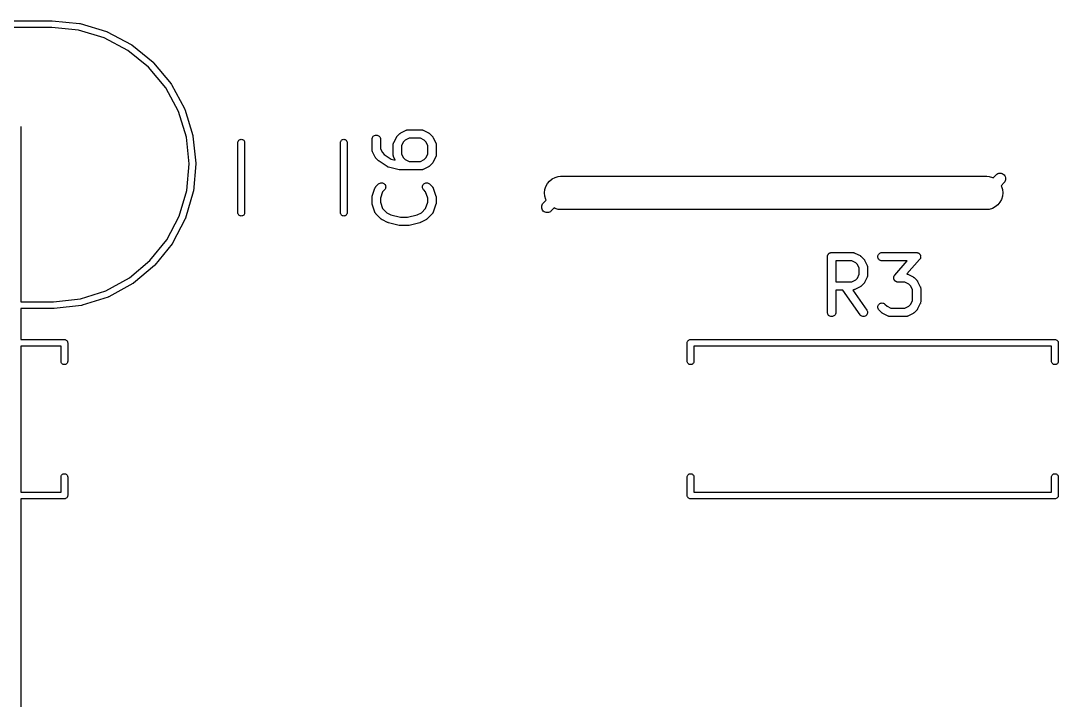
# Model space of a CAD drawing. Extents: x 104.3 to 159.2, y -93 to -16.3.
# Drawn here: x 124.66 to 143.28, y -36.04 to -23.83 of the extents above; entities that cross this region are included whole.
import ezdxf

# ---------------------------------------------------------------- set-up
doc = ezdxf.new("R2010")
doc.units = 0
doc.layers.add('BLACK', color=7, linetype='CONTINUOUS')

msp = doc.modelspace()

# ---------------------------------------------------------------- linework, layer by layer
at = {"layer": 'BLACK', "linetype": 'CONTINUOUS'}
for p, q in [((118.817, -23.831), (125.223, -23.831)), ((125.223, -23.831), (125.226, -23.8313)), ((125.226, -23.8313), (125.226, -23.8313)), ((125.226, -23.8313), (125.716, -23.8794)), ((125.217, -23.951), (118.82, -23.951)), ((125.699, -23.9982), (125.217, -23.951)), ((126.159, -24.1373), (125.699, -23.9982)), ((125.716, -23.8794), (125.717, -23.8795)), ((125.717, -23.8795), (125.722, -23.8806)), ((125.722, -23.8806), (125.728, -23.8816)), ((125.728, -23.8816), (126.2, -24.0241)), ((126.584, -24.3631), (126.159, -24.1373)), ((126.2, -24.0241), (126.2, -24.0243)), ((126.2, -24.0243), (126.205, -24.0265)), ((126.205, -24.0265), (126.21, -24.0285)), ((126.21, -24.0285), (126.645, -24.2599)), ((126.957, -24.6671), (126.584, -24.3631)), ((126.645, -24.2599), (126.646, -24.2603)), ((126.646, -24.2603), (126.651, -24.2634)), ((126.651, -24.2634), (126.655, -24.2664)), ((126.655, -24.2664), (127.037, -24.5778)), ((127.037, -24.5778), (127.038, -24.5784)), ((127.038, -24.5784), (127.042, -24.5823)), ((127.263, -25.0378), (126.957, -24.6671)), ((127.042, -24.5823), (127.045, -24.5861)), ((127.045, -24.5861), (127.36, -24.9658)), ((127.492, -25.4609), (127.263, -25.0378)), ((127.36, -24.9658), (127.36, -24.9664)), ((127.36, -24.9664), (127.363, -24.971)), ((127.363, -24.971), (127.366, -24.9755)), ((127.366, -24.9755), (127.6, -25.409)), ((127.634, -25.9204), (127.492, -25.4609)), ((127.6, -25.409), (127.601, -25.4097)), ((127.601, -25.4097), (127.603, -25.4147)), ((127.603, -25.4147), (127.605, -25.4198)), ((127.605, -25.4198), (127.751, -25.8905)), ((124.661, -25.7282), (124.662, -25.74)), ((124.662, -25.74), (124.662, -25.7429)), ((124.662, -25.7429), (124.662, -28.881)), ((131.028, -25.8859), (131.043, -25.8845)), ((131.043, -25.8845), (131.057, -25.8861)), ((131.418, -25.9065), (131.466, -25.8589)), ((131.466, -25.8581), (131.47, -25.8555)), ((131.466, -25.8589), (131.466, -25.8581)), ((131.47, -25.8555), (131.473, -25.8526)), ((131.473, -25.8526), (131.475, -25.8509)), ((131.475, -25.8509), (131.478, -25.849)), ((131.478, -25.849), (131.481, -25.8471)), ((131.481, -25.8471), (131.485, -25.8448)), ((131.485, -25.8448), (131.58, -25.7972)), ((131.58, -25.7972), (131.581, -25.7967)), ((131.581, -25.7967), (131.583, -25.796)), ((131.583, -25.796), (131.585, -25.7949)), ((131.585, -25.7949), (131.59, -25.7935)), ((131.59, -25.7935), (131.595, -25.7917)), ((131.595, -25.7917), (131.597, -25.7914)), ((131.597, -25.7914), (131.599, -25.7907)), ((131.599, -25.7907), (131.604, -25.7902)), ((131.604, -25.7902), (131.609, -25.7894)), ((131.609, -25.7894), (131.612, -25.7895)), ((131.612, -25.7895), (131.614, -25.7893)), ((131.614, -25.7893), (131.852, -25.7893)), ((131.852, -25.7893), (131.853, -25.7893)), ((131.853, -25.7893), (131.855, -25.7895)), ((131.855, -25.7895), (131.857, -25.7895)), ((131.857, -25.7895), (131.862, -25.7904)), ((131.862, -25.7904), (131.867, -25.7909)), ((131.867, -25.7909), (131.87, -25.7916)), ((131.87, -25.7916), (131.872, -25.792)), ((131.872, -25.792), (131.877, -25.7938)), ((131.877, -25.7938), (131.881, -25.7953)), ((131.881, -25.7953), (131.883, -25.7964)), ((131.883, -25.7964), (131.885, -25.7972)), ((131.885, -25.7972), (131.981, -25.8448)), ((131.981, -25.8448), (131.982, -25.8453)), ((131.982, -25.8453), (131.985, -25.8476)), ((131.985, -25.8476), (131.989, -25.8496)), ((131.989, -25.8496), (131.991, -25.8516)), ((131.991, -25.8516), (131.994, -25.8533)), ((131.994, -25.8533), (131.997, -25.8562)), ((131.997, -25.8562), (132, -25.8589)), ((132, -25.8589), (132.048, -25.9065)), ((127.685, -26.3988), (127.634, -25.9204)), ((127.751, -25.8905), (127.751, -25.8913)), ((127.751, -25.8913), (127.752, -25.8967)), ((127.752, -25.8967), (127.753, -25.902)), ((127.753, -25.902), (127.805, -26.3921)), ((128.56, -26.0181), (128.561, -26.0092)), ((128.56, -27.2819), (128.56, -26.0181)), ((128.561, -26.0092), (128.564, -25.9979)), ((128.564, -25.9979), (128.57, -25.9875)), ((128.57, -25.9875), (128.577, -25.9784)), ((128.577, -25.9784), (128.587, -25.9709)), ((128.587, -25.9709), (128.597, -25.9653)), ((128.597, -25.9653), (128.608, -25.9619)), ((128.608, -25.9619), (128.62, -25.9607)), ((128.62, -25.9607), (128.632, -25.9619)), ((128.632, -25.9619), (128.643, -25.9653)), ((128.643, -25.9653), (128.653, -25.9709)), ((128.653, -25.9709), (128.663, -25.9784)), ((128.663, -25.9784), (128.67, -25.9875)), ((128.67, -25.9875), (128.676, -25.9979)), ((128.676, -25.9979), (128.679, -26.0092)), ((128.679, -26.0092), (128.68, -26.0181)), ((128.68, -26.0181), (128.68, -27.2819)), ((130.4, -26.0181), (130.401, -26.0092)), ((130.4, -27.2819), (130.4, -26.0181)), ((130.401, -26.0092), (130.404, -25.9979)), ((130.404, -25.9979), (130.41, -25.9875)), ((130.41, -25.9875), (130.417, -25.9784)), ((130.417, -25.9784), (130.427, -25.9709)), ((130.427, -25.9709), (130.437, -25.9653)), ((130.437, -25.9653), (130.448, -25.9619)), ((130.448, -25.9619), (130.46, -25.9607)), ((130.46, -25.9607), (130.472, -25.9619)), ((130.472, -25.9619), (130.483, -25.9653)), ((130.483, -25.9653), (130.493, -25.9709)), ((130.493, -25.9709), (130.503, -25.9784)), ((130.503, -25.9784), (130.51, -25.9875)), ((130.51, -25.9875), (130.516, -25.9979)), ((130.516, -25.9979), (130.519, -26.0092)), ((130.519, -26.0092), (130.52, -26.0181)), ((130.52, -26.0181), (130.52, -27.2819)), ((130.967, -25.9585), (130.969, -25.9439)), ((130.967, -25.9595), (130.967, -25.9585)), ((130.967, -26.15), (130.967, -25.9595)), ((130.969, -25.9439), (130.973, -25.93)), ((130.973, -25.93), (130.98, -25.9171)), ((130.98, -25.9171), (130.99, -25.9059)), ((130.99, -25.9059), (131.001, -25.8968)), ((131.001, -25.8968), (131.014, -25.89)), ((131.014, -25.89), (131.028, -25.8859)), ((131.057, -25.8861), (131.071, -25.8904)), ((131.071, -25.8904), (131.084, -25.8973)), ((131.084, -25.8973), (131.096, -25.9067)), ((131.096, -25.9067), (131.105, -25.918)), ((131.105, -25.918), (131.112, -25.9309)), ((131.112, -25.9309), (131.116, -25.945)), ((131.116, -25.945), (131.117, -25.9595)), ((131.117, -25.9595), (131.117, -26.1323)), ((131.348, -26.0537), (131.349, -26.0515)), ((131.348, -26.0548), (131.348, -26.0537)), ((131.348, -26.2452), (131.348, -26.0548)), ((131.349, -26.0443), (131.35, -26.0392)), ((131.349, -26.0493), (131.349, -26.0443)), ((131.349, -26.0515), (131.349, -26.0493)), ((131.35, -26.0392), (131.351, -26.0371)), ((131.351, -26.0349), (131.353, -26.0301)), ((131.351, -26.0371), (131.351, -26.0349)), ((131.353, -26.0301), (131.354, -26.0252)), ((131.354, -26.0252), (131.355, -26.0233)), ((131.355, -26.0233), (131.356, -26.0212)), ((131.356, -26.0212), (131.404, -25.926)), ((131.404, -25.925), (131.407, -25.9215)), ((131.404, -25.926), (131.404, -25.925)), ((131.407, -25.9215), (131.409, -25.9178)), ((131.409, -25.9178), (131.411, -25.9154)), ((131.411, -25.9154), (131.412, -25.9128)), ((131.412, -25.9128), (131.415, -25.9097)), ((131.415, -25.9097), (131.418, -25.9065)), ((131.533, -26.0039), (131.498, -26.0725)), ((131.563, -25.9735), (131.533, -26.0039)), ((131.632, -25.9393), (131.563, -25.9735)), ((131.834, -25.9393), (131.632, -25.9393)), ((131.903, -25.9735), (131.834, -25.9393)), ((131.933, -26.0039), (131.903, -25.9735)), ((131.967, -26.0725), (131.933, -26.0039)), ((132.048, -25.9065), (132.049, -25.9072)), ((132.049, -25.9072), (132.051, -25.9105)), ((132.051, -25.9105), (132.054, -25.9136)), ((132.054, -25.9136), (132.056, -25.9162)), ((132.056, -25.9162), (132.058, -25.9187)), ((132.058, -25.9187), (132.06, -25.9224)), ((132.06, -25.9224), (132.062, -25.926)), ((132.062, -25.926), (132.109, -26.0212)), ((132.109, -26.0212), (132.11, -26.0222)), ((132.11, -26.0222), (132.111, -26.0242)), ((132.111, -26.0242), (132.112, -26.0262)), ((132.112, -26.0262), (132.113, -26.0311)), ((132.113, -26.0311), (132.115, -26.0359)), ((132.115, -26.0359), (132.115, -26.0381)), ((132.115, -26.0381), (132.116, -26.0402)), ((132.116, -26.0402), (132.116, -26.0453)), ((132.116, -26.0453), (132.117, -26.0504)), ((132.117, -26.0504), (132.117, -26.0526)), ((132.117, -26.0526), (132.117, -26.0548)), ((132.117, -26.0548), (132.117, -26.2452)), ((130.968, -26.1522), (130.967, -26.15)), ((130.968, -26.1544), (130.968, -26.1522)), ((130.968, -26.1595), (130.968, -26.1544)), ((130.969, -26.1646), (130.968, -26.1595)), ((130.969, -26.1667), (130.969, -26.1646)), ((130.97, -26.1689), (130.969, -26.1667)), ((130.972, -26.1737), (130.97, -26.1689)), ((130.973, -26.1786), (130.972, -26.1737)), ((130.974, -26.1805), (130.973, -26.1786)), ((130.975, -26.1826), (130.974, -26.1805)), ((130.975, -26.1835), (130.975, -26.1826)), ((131.023, -26.2788), (130.975, -26.1835)), ((131.117, -26.1323), (131.152, -26.2008)), ((131.152, -26.2008), (131.185, -26.2346)), ((131.185, -26.2346), (131.311, -26.3185)), ((131.349, -26.2474), (131.348, -26.2452)), ((131.348, -26.2496), (131.349, -26.2474)), ((131.349, -26.2547), (131.348, -26.2496)), ((131.35, -26.2598), (131.349, -26.2547)), ((131.498, -26.0725), (131.498, -26.2275)), ((131.498, -26.2275), (131.533, -26.296)), ((131.933, -26.296), (131.967, -26.2275)), ((131.967, -26.2275), (131.967, -26.0725)), ((132.117, -26.2507), (132.116, -26.2557)), ((132.116, -26.2557), (132.116, -26.2608)), ((132.117, -26.2452), (132.117, -26.2463)), ((132.117, -26.2463), (132.117, -26.2485)), ((132.117, -26.2485), (132.117, -26.2507)), ((127.641, -26.8778), (127.685, -26.3988)), ((127.805, -26.4038), (127.76, -26.8946)), ((127.805, -26.3921), (127.805, -26.3929)), ((127.805, -26.3929), (127.805, -26.3984)), ((127.805, -26.3984), (127.805, -26.4038)), ((131.025, -26.2823), (131.023, -26.2788)), ((131.027, -26.2861), (131.025, -26.2823)), ((131.029, -26.2885), (131.027, -26.2861)), ((131.031, -26.2912), (131.029, -26.2885)), ((131.034, -26.2942), (131.031, -26.2912)), ((131.036, -26.2975), (131.034, -26.2942)), ((131.037, -26.2983), (131.036, -26.2975)), ((131.085, -26.3459), (131.037, -26.2983)), ((131.09, -26.3502), (131.085, -26.3459)), ((131.095, -26.3547), (131.09, -26.3502)), ((131.096, -26.3552), (131.095, -26.3547)), ((131.096, -26.3553), (131.096, -26.3552)), ((131.096, -26.3552), (131.096, -26.3552)), ((131.096, -26.3552), (131.096, -26.3552)), ((131.239, -26.4505), (131.096, -26.3553)), ((131.311, -26.3185), (131.385, -26.337)), ((131.35, -26.2619), (131.35, -26.2598)), ((131.351, -26.2641), (131.35, -26.2619)), ((131.353, -26.2689), (131.351, -26.2641)), ((131.354, -26.2738), (131.353, -26.2689)), ((131.355, -26.2758), (131.354, -26.2738)), ((131.356, -26.2778), (131.355, -26.2758)), ((131.356, -26.2788), (131.356, -26.2778)), ((131.385, -26.337), (131.356, -26.2788)), ((131.533, -26.296), (131.563, -26.3265)), ((131.563, -26.3265), (131.632, -26.3607)), ((131.632, -26.3607), (131.834, -26.3607)), ((131.834, -26.3607), (131.903, -26.3265)), ((131.903, -26.3265), (131.933, -26.296)), ((131.999, -26.4419), (131.996, -26.4445)), ((132, -26.4411), (131.999, -26.4419)), ((132.048, -26.3935), (132, -26.4411)), ((132.05, -26.3903), (132.048, -26.3935)), ((132.053, -26.3872), (132.05, -26.3903)), ((132.055, -26.3846), (132.053, -26.3872)), ((132.057, -26.3822), (132.055, -26.3846)), ((132.059, -26.3785), (132.057, -26.3822)), ((132.061, -26.3749), (132.059, -26.3785)), ((132.062, -26.374), (132.061, -26.3749)), ((132.109, -26.2788), (132.062, -26.374)), ((132.11, -26.2767), (132.109, -26.2788)), ((132.111, -26.2748), (132.11, -26.2767)), ((132.113, -26.2699), (132.111, -26.2748)), ((132.115, -26.2651), (132.113, -26.2699)), ((132.116, -26.2608), (132.115, -26.2629)), ((132.115, -26.2629), (132.115, -26.2651)), ((131.243, -26.4529), (131.239, -26.4505)), ((131.248, -26.4555), (131.243, -26.4529)), ((131.25, -26.4563), (131.248, -26.4555)), ((131.252, -26.4574), (131.25, -26.4563)), ((131.257, -26.4588), (131.252, -26.4574)), ((131.261, -26.4606), (131.257, -26.4588)), ((131.262, -26.4609), (131.261, -26.4606)), ((131.453, -26.5085), (131.262, -26.4609)), ((131.454, -26.5087), (131.453, -26.5085)), ((131.455, -26.5091), (131.454, -26.5087)), ((131.461, -26.5097), (131.455, -26.5091)), ((131.467, -26.5106), (131.461, -26.5097)), ((131.469, -26.5106), (131.467, -26.5106)), ((131.47, -26.5107), (131.469, -26.5106)), ((131.471, -26.5107), (131.47, -26.5107)), ((131.852, -26.5107), (131.471, -26.5107)), ((131.854, -26.5105), (131.852, -26.5107)), ((131.856, -26.5106), (131.854, -26.5105)), ((131.861, -26.5098), (131.856, -26.5106)), ((131.866, -26.5093), (131.861, -26.5098)), ((131.869, -26.5086), (131.866, -26.5093)), ((131.871, -26.5083), (131.869, -26.5086)), ((131.876, -26.5065), (131.871, -26.5083)), ((131.88, -26.5051), (131.876, -26.5065)), ((131.882, -26.504), (131.88, -26.5051)), ((131.885, -26.5033), (131.882, -26.504)), ((131.981, -26.4552), (131.885, -26.5028)), ((131.885, -26.5028), (131.885, -26.5033)), ((131.984, -26.4529), (131.981, -26.4552)), ((131.988, -26.451), (131.984, -26.4529)), ((131.99, -26.449), (131.988, -26.451)), ((131.993, -26.4474), (131.99, -26.449)), ((131.996, -26.4445), (131.993, -26.4474)), ((134.251, -26.6455), (134.307, -26.6283)), ((134.307, -26.6283), (134.351, -26.624)), ((134.351, -26.624), (142.001, -26.624)), ((142.001, -26.624), (142.045, -26.6283)), ((142.045, -26.6283), (142.101, -26.6455)), ((142.116, -26.6531), (142.173, -26.5958)), ((142.173, -26.5958), (142.184, -26.5865)), ((142.184, -26.5865), (142.202, -26.5772)), ((142.202, -26.5772), (142.22, -26.5714)), ((142.22, -26.5714), (142.24, -26.5695)), ((142.24, -26.5695), (142.26, -26.5714)), ((142.26, -26.5714), (142.278, -26.5772)), ((142.278, -26.5772), (142.296, -26.5865)), ((142.296, -26.5865), (142.311, -26.5989)), ((142.311, -26.5989), (142.324, -26.6142)), ((142.324, -26.6142), (142.333, -26.6315)), ((131.031, -26.8186), (131.034, -26.8145)), ((131.034, -26.8145), (131.036, -26.813)), ((131.036, -26.813), (131.037, -26.8113)), ((131.037, -26.8113), (131.085, -26.7636)), ((131.085, -26.7629), (131.097, -26.7538)), ((131.085, -26.7636), (131.085, -26.7629)), ((131.097, -26.7538), (131.11, -26.747)), ((131.11, -26.747), (131.124, -26.7429)), ((131.124, -26.7429), (131.138, -26.7417)), ((131.138, -26.7417), (131.153, -26.7433)), ((131.153, -26.7433), (131.167, -26.7476)), ((131.167, -26.7476), (131.18, -26.7546)), ((131.18, -26.7546), (131.191, -26.764)), ((131.191, -26.764), (131.2, -26.7754)), ((131.2, -26.7754), (131.207, -26.7883)), ((131.207, -26.7883), (131.211, -26.8024)), ((131.211, -26.8024), (131.213, -26.8169)), ((131.872, -26.8159), (131.874, -26.8013)), ((131.873, -26.8305), (131.872, -26.8159)), ((131.874, -26.8013), (131.878, -26.7874)), ((131.878, -26.7874), (131.885, -26.7745)), ((131.885, -26.7745), (131.894, -26.7633)), ((131.894, -26.7633), (131.906, -26.7541)), ((131.906, -26.7541), (131.919, -26.7472)), ((131.919, -26.7472), (131.933, -26.743)), ((131.933, -26.743), (131.947, -26.7417)), ((131.947, -26.7417), (131.962, -26.7431)), ((131.962, -26.7431), (131.976, -26.7474)), ((131.976, -26.7474), (131.989, -26.7543)), ((131.989, -26.7543), (132, -26.7636)), ((132, -26.7636), (132.048, -26.8113)), ((132.048, -26.8113), (132.049, -26.812)), ((132.049, -26.812), (132.05, -26.8137)), ((132.05, -26.8137), (132.052, -26.8152)), ((132.052, -26.8152), (132.054, -26.8194)), ((134.07, -26.8652), (134.087, -26.8086)), ((134.087, -26.8086), (134.115, -26.7565)), ((134.115, -26.7565), (134.153, -26.7108)), ((134.153, -26.7108), (134.199, -26.6734)), ((134.199, -26.6734), (134.251, -26.6455)), ((142.101, -26.6455), (142.116, -26.6531)), ((142.314, -26.7372), (142.257, -26.7945)), ((142.257, -26.7945), (142.265, -26.8086)), ((142.265, -26.8086), (142.282, -26.8652)), ((142.324, -26.7258), (142.314, -26.7372)), ((142.333, -26.7085), (142.324, -26.7258)), ((142.333, -26.6315), (142.339, -26.6504)), ((142.339, -26.6896), (142.333, -26.7085)), ((142.339, -26.6504), (142.34, -26.67)), ((142.34, -26.67), (142.339, -26.6896)), ((127.505, -27.3393), (127.641, -26.8778)), ((127.758, -26.9061), (127.619, -27.3788)), ((127.759, -26.9007), (127.758, -26.9061)), ((127.76, -26.8954), (127.759, -26.9007)), ((127.76, -26.8946), (127.76, -26.8954)), ((130.967, -27.0061), (130.968, -27.0019)), ((130.968, -26.9977), (130.969, -26.9947)), ((130.968, -27.0019), (130.968, -26.9977)), ((130.969, -26.9915), (130.97, -26.9875)), ((130.969, -26.9947), (130.969, -26.9915)), ((130.97, -26.9875), (130.971, -26.9834)), ((130.971, -26.9834), (131.019, -26.8406)), ((131.019, -26.8396), (131.02, -26.8376)), ((131.019, -26.8406), (131.019, -26.8396)), ((131.02, -26.8376), (131.021, -26.8355)), ((131.021, -26.8355), (131.023, -26.8309)), ((131.023, -26.8309), (131.025, -26.8263)), ((131.025, -26.8263), (131.027, -26.8245)), ((131.027, -26.8245), (131.028, -26.8226)), ((131.028, -26.8226), (131.031, -26.8186)), ((131.156, -26.9048), (131.117, -27.0193)), ((131.191, -26.8697), (131.156, -26.9048)), ((131.2, -26.8584), (131.191, -26.8697)), ((131.207, -26.8455), (131.2, -26.8584)), ((131.211, -26.8315), (131.207, -26.8455)), ((131.213, -26.8169), (131.211, -26.8315)), ((131.878, -26.8445), (131.873, -26.8305)), ((131.884, -26.8575), (131.878, -26.8445)), ((131.893, -26.869), (131.884, -26.8575)), ((131.894, -26.8697), (131.893, -26.869)), ((131.929, -26.9048), (131.894, -26.8697)), ((131.967, -27.0193), (131.929, -26.9048)), ((132.054, -26.8194), (132.058, -26.8234)), ((132.058, -26.8234), (132.059, -26.8254)), ((132.059, -26.8254), (132.06, -26.8272)), ((132.06, -26.8272), (132.062, -26.8319)), ((132.062, -26.8319), (132.064, -26.8364)), ((132.064, -26.8364), (132.065, -26.8386)), ((132.065, -26.8386), (132.066, -26.8406)), ((132.066, -26.8406), (132.114, -26.9834)), ((132.114, -26.9834), (132.114, -26.9844)), ((132.114, -26.9844), (132.115, -26.9885)), ((132.115, -26.9885), (132.116, -26.9926)), ((132.116, -26.9926), (132.116, -26.9957)), ((132.116, -26.9957), (132.117, -26.9987)), ((132.117, -26.9987), (132.117, -27.0029)), ((134.065, -26.924), (134.07, -26.8652)), ((134.07, -26.9828), (134.065, -26.924)), ((134.087, -27.0394), (134.07, -26.9828)), ((142.282, -26.9828), (142.265, -27.0394)), ((142.282, -26.8652), (142.287, -26.924)), ((142.287, -26.924), (142.282, -26.9828)), ((130.967, -27.0071), (130.967, -27.0061)), ((130.967, -27.1024), (130.967, -27.0071)), ((130.968, -27.1066), (130.967, -27.1024)), ((130.968, -27.1108), (130.968, -27.1066)), ((130.969, -27.1138), (130.968, -27.1108)), ((130.969, -27.1169), (130.969, -27.1138)), ((130.97, -27.121), (130.969, -27.1169)), ((130.971, -27.1251), (130.97, -27.121)), ((130.971, -27.1261), (130.971, -27.1251)), ((131.019, -27.269), (130.971, -27.1261)), ((131.117, -27.0193), (131.117, -27.0902)), ((131.117, -27.0902), (131.156, -27.2047)), ((131.929, -27.2047), (131.967, -27.0902)), ((131.967, -27.0902), (131.967, -27.0193)), ((132.114, -27.1261), (132.066, -27.269)), ((132.116, -27.118), (132.114, -27.122)), ((132.114, -27.122), (132.114, -27.1261)), ((132.117, -27.1118), (132.116, -27.1149)), ((132.116, -27.1149), (132.116, -27.118)), ((132.117, -27.0029), (132.117, -27.0071)), ((132.117, -27.0071), (132.117, -27.1024)), ((132.117, -27.1024), (132.117, -27.1034)), ((132.117, -27.1034), (132.117, -27.1076)), ((132.117, -27.1076), (132.117, -27.1118)), ((134.012, -27.178), (134.013, -27.1584)), ((134.013, -27.1976), (134.012, -27.178)), ((134.013, -27.1584), (134.019, -27.1395)), ((134.019, -27.1395), (134.028, -27.1222)), ((134.028, -27.1222), (134.038, -27.1108)), ((134.038, -27.1108), (134.095, -27.0535)), ((134.095, -27.0535), (134.087, -27.0394)), ((142.153, -27.1746), (142.101, -27.2025)), ((142.199, -27.1372), (142.153, -27.1746)), ((142.237, -27.0915), (142.199, -27.1372)), ((142.265, -27.0394), (142.237, -27.0915)), ((127.282, -27.7656), (127.505, -27.3393)), ((128.561, -27.2908), (128.56, -27.2819)), ((128.564, -27.3021), (128.561, -27.2908)), ((128.57, -27.3125), (128.564, -27.3021)), ((128.577, -27.3216), (128.57, -27.3125)), ((128.587, -27.3291), (128.577, -27.3216)), ((128.597, -27.3347), (128.587, -27.3291)), ((128.608, -27.3381), (128.597, -27.3347)), ((128.62, -27.3393), (128.608, -27.3381)), ((128.632, -27.3381), (128.62, -27.3393)), ((128.643, -27.3347), (128.632, -27.3381)), ((128.653, -27.3291), (128.643, -27.3347)), ((128.663, -27.3216), (128.653, -27.3291)), ((128.67, -27.3125), (128.663, -27.3216)), ((128.676, -27.3021), (128.67, -27.3125)), ((128.679, -27.2908), (128.676, -27.3021)), ((128.68, -27.2819), (128.679, -27.2908)), ((130.401, -27.2908), (130.4, -27.2819)), ((130.404, -27.3021), (130.401, -27.2908)), ((130.41, -27.3125), (130.404, -27.3021)), ((130.417, -27.3216), (130.41, -27.3125)), ((130.427, -27.3291), (130.417, -27.3216)), ((130.437, -27.3347), (130.427, -27.3291)), ((130.448, -27.3381), (130.437, -27.3347)), ((130.46, -27.3393), (130.448, -27.3381)), ((130.472, -27.3381), (130.46, -27.3393)), ((130.483, -27.3347), (130.472, -27.3381)), ((130.493, -27.3291), (130.483, -27.3347)), ((130.503, -27.3216), (130.493, -27.3291)), ((130.51, -27.3125), (130.503, -27.3216)), ((130.516, -27.3021), (130.51, -27.3125)), ((130.519, -27.2908), (130.516, -27.3021)), ((130.52, -27.2819), (130.519, -27.2908)), ((131.02, -27.271), (131.019, -27.269)), ((131.02, -27.2731), (131.02, -27.271)), ((131.023, -27.2776), (131.02, -27.2731)), ((131.025, -27.2823), (131.023, -27.2776)), ((131.026, -27.2841), (131.025, -27.2823)), ((131.027, -27.2861), (131.026, -27.2841)), ((131.03, -27.2901), (131.027, -27.2861)), ((131.033, -27.2943), (131.03, -27.2901)), ((131.035, -27.2958), (131.033, -27.2943)), ((131.036, -27.2975), (131.035, -27.2958)), ((131.037, -27.2983), (131.036, -27.2975)), ((131.132, -27.3935), (131.037, -27.2983)), ((131.156, -27.2047), (131.23, -27.2788)), ((131.23, -27.2788), (131.307, -27.3173)), ((131.307, -27.3173), (131.48, -27.3607)), ((131.48, -27.3607), (131.605, -27.3607)), ((131.605, -27.3607), (131.778, -27.3173)), ((131.778, -27.3173), (131.855, -27.2788)), ((131.855, -27.2788), (131.929, -27.2047)), ((132.048, -27.2983), (131.953, -27.3935)), ((132.049, -27.2966), (132.048, -27.2983)), ((132.051, -27.2951), (132.049, -27.2966)), ((132.054, -27.2909), (132.051, -27.2951)), ((132.057, -27.287), (132.054, -27.2909)), ((132.058, -27.285), (132.057, -27.287)), ((132.059, -27.2832), (132.058, -27.285)), ((132.062, -27.2786), (132.059, -27.2832)), ((132.064, -27.2741), (132.062, -27.2786)), ((132.065, -27.272), (132.064, -27.2741)), ((132.066, -27.2699), (132.065, -27.272)), ((132.066, -27.269), (132.066, -27.2699)), ((134.019, -27.2165), (134.013, -27.1976)), ((134.028, -27.2338), (134.019, -27.2165)), ((134.041, -27.2491), (134.028, -27.2338)), ((134.056, -27.2615), (134.041, -27.2491)), ((134.074, -27.2708), (134.056, -27.2615)), ((134.092, -27.2766), (134.074, -27.2708)), ((134.112, -27.2785), (134.092, -27.2766)), ((134.132, -27.2766), (134.112, -27.2785)), ((134.15, -27.2708), (134.132, -27.2766)), ((134.168, -27.2615), (134.15, -27.2708)), ((134.179, -27.2522), (134.168, -27.2615)), ((134.236, -27.1949), (134.179, -27.2522)), ((134.251, -27.2025), (134.236, -27.1949)), ((134.307, -27.2197), (134.251, -27.2025)), ((134.351, -27.224), (134.307, -27.2197)), ((142.001, -27.224), (134.351, -27.224)), ((142.045, -27.2197), (142.001, -27.224)), ((142.101, -27.2025), (142.045, -27.2197)), ((127.614, -27.3897), (127.386, -27.8264)), ((127.616, -27.3846), (127.614, -27.3897)), ((127.618, -27.3796), (127.616, -27.3846)), ((127.619, -27.3788), (127.618, -27.3796)), ((131.135, -27.3962), (131.132, -27.3935)), ((131.138, -27.3991), (131.135, -27.3962)), ((131.141, -27.4008), (131.138, -27.3991)), ((131.144, -27.4028), (131.141, -27.4008)), ((131.147, -27.4048), (131.144, -27.4028)), ((131.151, -27.4071), (131.147, -27.4048)), ((131.152, -27.4076), (131.151, -27.4071)), ((131.247, -27.4552), (131.152, -27.4076)), ((131.247, -27.4553), (131.247, -27.4552)), ((131.248, -27.4555), (131.247, -27.4553)), ((131.254, -27.4579), (131.248, -27.4555)), ((131.261, -27.4604), (131.254, -27.4579)), ((131.261, -27.4605), (131.261, -27.4604)), ((131.261, -27.4606), (131.261, -27.4605)), ((131.262, -27.4609), (131.261, -27.4606)), ((131.453, -27.5085), (131.262, -27.4609)), ((131.454, -27.5087), (131.453, -27.5085)), ((131.455, -27.5091), (131.454, -27.5087)), ((131.461, -27.5097), (131.455, -27.5091)), ((131.467, -27.5106), (131.461, -27.5097)), ((131.469, -27.5106), (131.467, -27.5106)), ((131.47, -27.5107), (131.469, -27.5106)), ((131.471, -27.5107), (131.47, -27.5107)), ((131.614, -27.5107), (131.471, -27.5107)), ((131.615, -27.5106), (131.614, -27.5107)), ((131.616, -27.5107), (131.615, -27.5106)), ((131.622, -27.5099), (131.616, -27.5107)), ((131.628, -27.5093), (131.622, -27.5099)), ((131.63, -27.5089), (131.628, -27.5093)), ((131.631, -27.5087), (131.63, -27.5089)), ((131.632, -27.5085), (131.631, -27.5087)), ((131.822, -27.4609), (131.632, -27.5085)), ((131.823, -27.4607), (131.822, -27.4609)), ((131.83, -27.4583), (131.823, -27.4607)), ((131.823, -27.4607), (131.823, -27.4607)), ((131.836, -27.4559), (131.83, -27.4583)), ((131.837, -27.4558), (131.836, -27.4559)), ((131.838, -27.4552), (131.837, -27.4556)), ((131.837, -27.4556), (131.837, -27.4558)), ((131.933, -27.4076), (131.838, -27.4552)), ((131.937, -27.4053), (131.933, -27.4076)), ((131.94, -27.4034), (131.937, -27.4053)), ((131.943, -27.4014), (131.94, -27.4034)), ((131.945, -27.3998), (131.943, -27.4014)), ((131.949, -27.3969), (131.945, -27.3998)), ((131.952, -27.3942), (131.949, -27.3969)), ((131.953, -27.3935), (131.952, -27.3942)), ((126.981, -28.1405), (127.282, -27.7656)), ((127.38, -27.8362), (127.071, -28.2202)), ((127.383, -27.8317), (127.38, -27.8362)), ((127.386, -27.8271), (127.383, -27.8317)), ((127.386, -27.8264), (127.386, -27.8271)), ((139.141, -28.0693), (139.142, -28.0623)), ((139.141, -28.0698), (139.141, -28.0693)), ((139.141, -28.0699), (139.141, -28.0698)), ((139.141, -28.0704), (139.141, -28.0699)), ((139.141, -28.0699), (139.141, -28.0699)), ((139.141, -29.0704), (139.141, -28.0704)), ((139.142, -28.0553), (139.143, -28.055)), ((139.142, -28.0623), (139.142, -28.0553)), ((139.143, -28.0548), (139.145, -28.0481)), ((139.143, -28.055), (139.143, -28.0548)), ((139.145, -28.0481), (139.147, -28.0413)), ((139.147, -28.0408), (139.15, -28.0346)), ((139.147, -28.0411), (139.147, -28.0408)), ((139.147, -28.0413), (139.147, -28.0411)), ((139.15, -28.0346), (139.154, -28.0284)), ((139.154, -28.028), (139.159, -28.0226)), ((139.154, -28.0282), (139.154, -28.028)), ((139.154, -28.0284), (139.154, -28.0282)), ((139.159, -28.0226), (139.163, -28.0172)), ((139.163, -28.0168), (139.169, -28.0124)), ((139.163, -28.017), (139.163, -28.0168)), ((139.163, -28.0172), (139.163, -28.017)), ((139.169, -28.0124), (139.174, -28.0079)), ((139.174, -28.0079), (139.175, -28.0078)), ((139.175, -28.0076), (139.181, -28.0044)), ((139.175, -28.0078), (139.175, -28.0076)), ((139.181, -28.0044), (139.187, -28.001)), ((139.187, -28.001), (139.188, -28.001)), ((139.188, -28.0008), (139.195, -27.9988)), ((139.188, -28.001), (139.188, -28.0008)), ((139.195, -27.9988), (139.201, -27.9968)), ((139.201, -27.9968), (139.202, -27.9968)), ((139.202, -27.9967), (139.209, -27.9961)), ((139.202, -27.9968), (139.202, -27.9967)), ((139.209, -27.9961), (139.216, -27.9954)), ((139.216, -27.9954), (139.597, -27.9954)), ((139.597, -27.9954), (139.598, -27.9954)), ((139.598, -27.9954), (139.6, -27.9956)), ((139.6, -27.9956), (139.602, -27.9956)), ((139.602, -27.9956), (139.607, -27.9964)), ((139.607, -27.9964), (139.612, -27.997)), ((139.612, -27.997), (139.615, -27.9977)), ((139.615, -27.9977), (139.617, -27.9981)), ((139.617, -27.9981), (139.622, -27.9999)), ((139.622, -27.9999), (139.626, -28.0014)), ((139.626, -28.0014), (139.628, -28.0025)), ((139.628, -28.0025), (139.63, -28.0033)), ((139.63, -28.0033), (139.726, -28.0509)), ((139.726, -28.0509), (139.727, -28.0514)), ((139.727, -28.0514), (139.73, -28.0537)), ((139.73, -28.0537), (139.734, -28.0557)), ((139.734, -28.0557), (139.736, -28.0577)), ((139.736, -28.0577), (139.739, -28.0594)), ((139.739, -28.0594), (139.742, -28.0623)), ((139.742, -28.0623), (139.745, -28.065)), ((139.745, -28.065), (139.793, -28.1126)), ((139.793, -28.1126), (139.793, -28.1133)), ((139.793, -28.1133), (139.796, -28.1166)), ((139.796, -28.1166), (139.799, -28.1197)), ((139.799, -28.1197), (139.801, -28.1223)), ((140.046, -28.0699), (140.047, -28.0553)), ((140.047, -28.0844), (140.046, -28.0699)), ((140.047, -28.0553), (140.052, -28.0413)), ((140.051, -28.0985), (140.047, -28.0844)), ((140.058, -28.1114), (140.051, -28.0985)), ((140.052, -28.0413), (140.058, -28.0284)), ((140.058, -28.0284), (140.068, -28.0172)), ((140.067, -28.1229), (140.058, -28.1114)), ((140.068, -28.0172), (140.079, -28.0079)), ((140.079, -28.0079), (140.092, -28.001)), ((140.092, -28.001), (140.106, -27.9968)), ((140.106, -27.9968), (140.121, -27.9954)), ((140.121, -27.9954), (140.74, -27.9954)), ((140.796, -28.1198), (140.569, -28.3791)), ((140.74, -27.9954), (140.741, -27.9954)), ((140.741, -27.9954), (140.745, -27.9959)), ((140.745, -27.9959), (140.75, -27.9961)), ((140.75, -27.9961), (140.753, -27.9967)), ((140.753, -27.9967), (140.755, -27.997)), ((140.755, -27.997), (140.76, -27.9984)), ((140.76, -27.9984), (140.764, -27.9995)), ((140.764, -27.9995), (140.767, -28.0006)), ((140.767, -28.0006), (140.769, -28.0014)), ((140.769, -28.0014), (140.773, -28.0037)), ((140.773, -28.0037), (140.778, -28.0057)), ((140.778, -28.0057), (140.78, -28.0072)), ((140.78, -28.0072), (140.782, -28.0085)), ((140.782, -28.0085), (140.786, -28.0115)), ((140.786, -28.0115), (140.789, -28.0143)), ((140.789, -28.0143), (140.791, -28.0162)), ((140.791, -28.0162), (140.793, -28.0179)), ((140.793, -28.0179), (140.796, -28.0216)), ((140.796, -28.0216), (140.799, -28.025)), ((140.799, -28.1159), (140.796, -28.1198)), ((140.799, -28.025), (140.801, -28.0273)), ((140.802, -28.1123), (140.799, -28.1159)), ((140.801, -28.0273), (140.802, -28.0293)), ((140.802, -28.0293), (140.805, -28.0335)), ((140.803, -28.11), (140.802, -28.1123)), ((140.805, -28.1079), (140.803, -28.11)), ((140.805, -28.0335), (140.807, -28.0375)), ((140.807, -28.1036), (140.805, -28.1079)), ((140.807, -28.0375), (140.808, -28.04)), ((140.809, -28.0994), (140.807, -28.1036)), ((140.808, -28.04), (140.809, -28.0423)), ((140.809, -28.0423), (140.811, -28.0468)), ((140.81, -28.0969), (140.809, -28.0994)), ((140.811, -28.0945), (140.81, -28.0969)), ((140.811, -28.0468), (140.812, -28.0512)), ((140.812, -28.09), (140.811, -28.0945)), ((140.812, -28.0512), (140.813, -28.0538)), ((140.813, -28.0855), (140.812, -28.09)), ((140.813, -28.0538), (140.813, -28.0563)), ((140.813, -28.0563), (140.814, -28.061)), ((140.814, -28.0803), (140.813, -28.0828)), ((140.813, -28.0828), (140.813, -28.0855)), ((140.814, -28.061), (140.815, -28.0657)), ((140.815, -28.0657), (140.814, -28.0683)), ((140.814, -28.0683), (140.815, -28.0709)), ((140.815, -28.0709), (140.814, -28.0756)), ((140.814, -28.0756), (140.814, -28.0803)), ((126.612, -28.4497), (126.981, -28.1405)), ((127.063, -28.2286), (126.685, -28.5454)), ((127.066, -28.2248), (127.063, -28.2286)), ((127.07, -28.2209), (127.066, -28.2248)), ((127.071, -28.2202), (127.07, -28.2209)), ((139.291, -28.1454), (139.291, -28.5192)), ((139.579, -28.1454), (139.291, -28.1454)), ((139.648, -28.1796), (139.579, -28.1454)), ((139.678, -28.21), (139.648, -28.1796)), ((139.712, -28.2786), (139.678, -28.21)), ((139.712, -28.386), (139.712, -28.2786)), ((139.801, -28.1223), (139.803, -28.1248)), ((139.803, -28.1248), (139.805, -28.1285)), ((139.805, -28.1285), (139.807, -28.1321)), ((139.807, -28.1321), (139.854, -28.2273)), ((139.854, -28.2273), (139.855, -28.2283)), ((139.855, -28.2283), (139.856, -28.2303)), ((139.856, -28.2303), (139.857, -28.2323)), ((139.857, -28.2323), (139.858, -28.2372)), ((139.858, -28.2372), (139.86, -28.242)), ((139.86, -28.242), (139.86, -28.2442)), ((139.86, -28.2442), (139.861, -28.2463)), ((139.861, -28.2463), (139.861, -28.2514)), ((139.861, -28.2514), (139.862, -28.2565)), ((139.862, -28.2565), (139.862, -28.2587)), ((139.862, -28.2587), (139.862, -28.2609)), ((139.862, -28.2609), (139.862, -28.4037)), ((140.078, -28.1323), (140.067, -28.1229)), ((140.091, -28.1393), (140.078, -28.1323)), ((140.105, -28.1437), (140.091, -28.1393)), ((140.12, -28.1454), (140.105, -28.1437)), ((140.121, -28.1454), (140.12, -28.1454)), ((140.574, -28.1454), (140.121, -28.1454)), ((140.35, -28.4019), (140.574, -28.1454)), ((126.191, -28.6814), (126.612, -28.4497)), ((139.579, -28.5192), (139.648, -28.4849)), ((139.648, -28.4849), (139.678, -28.4545)), ((139.678, -28.4545), (139.712, -28.386)), ((139.854, -28.4373), (139.807, -28.5325)), ((139.855, -28.4352), (139.854, -28.4373)), ((139.856, -28.4333), (139.855, -28.4352)), ((139.858, -28.4284), (139.856, -28.4333)), ((139.86, -28.4236), (139.858, -28.4284)), ((139.861, -28.4193), (139.86, -28.4214)), ((139.86, -28.4214), (139.86, -28.4236)), ((139.862, -28.4092), (139.861, -28.4142)), ((139.861, -28.4142), (139.861, -28.4193)), ((139.862, -28.4037), (139.862, -28.4048)), ((139.862, -28.4048), (139.862, -28.407)), ((139.862, -28.407), (139.862, -28.4092)), ((140.331, -28.4508), (140.332, -28.4461)), ((140.332, -28.4534), (140.331, -28.4508)), ((140.332, -28.4414), (140.333, -28.4389)), ((140.332, -28.4461), (140.332, -28.4414)), ((140.332, -28.4561), (140.332, -28.4534)), ((140.332, -28.4607), (140.332, -28.4561)), ((140.333, -28.4654), (140.332, -28.4607)), ((140.333, -28.4363), (140.334, -28.4318)), ((140.333, -28.4389), (140.333, -28.4363)), ((140.333, -28.4679), (140.333, -28.4654)), ((140.334, -28.4705), (140.333, -28.4679)), ((140.334, -28.4318), (140.335, -28.4272)), ((140.336, -28.4749), (140.334, -28.4705)), ((140.335, -28.4272), (140.336, -28.4248)), ((140.336, -28.4248), (140.337, -28.4223)), ((140.337, -28.4794), (140.336, -28.4749)), ((140.337, -28.4223), (140.339, -28.4181)), ((140.338, -28.4818), (140.337, -28.4794)), ((140.339, -28.4842), (140.338, -28.4818)), ((140.339, -28.4181), (140.341, -28.4138)), ((140.341, -28.4882), (140.339, -28.4842)), ((140.341, -28.4138), (140.343, -28.4117)), ((140.344, -28.4924), (140.341, -28.4882)), ((140.343, -28.4117), (140.344, -28.4094)), ((140.344, -28.4094), (140.347, -28.4058)), ((140.345, -28.4944), (140.344, -28.4924)), ((140.347, -28.4058), (140.35, -28.4019)), ((140.569, -28.3791), (140.574, -28.3808)), ((140.574, -28.3808), (140.579, -28.3824)), ((140.579, -28.3824), (140.581, -28.3835)), ((140.581, -28.3835), (140.583, -28.3843)), ((140.583, -28.3843), (140.678, -28.4319)), ((140.678, -28.4319), (140.679, -28.4323)), ((140.679, -28.4323), (140.682, -28.4346)), ((140.682, -28.4346), (140.686, -28.4366)), ((140.686, -28.4366), (140.689, -28.4386)), ((140.689, -28.4386), (140.691, -28.4403)), ((140.691, -28.4403), (140.694, -28.4432)), ((140.694, -28.4432), (140.698, -28.4459)), ((140.698, -28.4459), (140.745, -28.4935)), ((126.675, -28.552), (126.244, -28.7894)), ((126.68, -28.5489), (126.675, -28.552)), ((126.684, -28.5459), (126.68, -28.5489)), ((126.685, -28.5454), (126.684, -28.5459)), ((139.291, -28.5192), (139.579, -28.5192)), ((139.415, -28.6692), (139.291, -28.6692)), ((139.291, -28.6692), (139.291, -29.0704)), ((139.726, -29.1134), (139.415, -28.6692)), ((139.599, -28.669), (139.598, -28.6691)), ((139.598, -28.6691), (139.849, -29.0274)), ((139.601, -28.6691), (139.599, -28.669)), ((139.606, -28.6683), (139.601, -28.6691)), ((139.611, -28.6678), (139.606, -28.6683)), ((139.614, -28.6671), (139.611, -28.6678)), ((139.616, -28.6668), (139.614, -28.6671)), ((139.621, -28.665), (139.616, -28.6668)), ((139.625, -28.6635), (139.621, -28.665)), ((139.627, -28.6625), (139.625, -28.6635)), ((139.629, -28.6617), (139.627, -28.6625)), ((139.63, -28.6613), (139.629, -28.6617)), ((139.726, -28.6137), (139.63, -28.6613)), ((139.729, -28.6114), (139.726, -28.6137)), ((139.733, -28.6095), (139.729, -28.6114)), ((139.735, -28.6075), (139.733, -28.6095)), ((139.738, -28.6059), (139.735, -28.6075)), ((139.741, -28.603), (139.738, -28.6059)), ((139.744, -28.6003), (139.741, -28.603)), ((139.745, -28.5996), (139.744, -28.6003)), ((139.793, -28.552), (139.745, -28.5996)), ((139.795, -28.5487), (139.793, -28.552)), ((139.798, -28.5457), (139.795, -28.5487)), ((139.8, -28.5431), (139.798, -28.5457)), ((139.802, -28.5407), (139.8, -28.5431)), ((139.804, -28.537), (139.802, -28.5407)), ((139.806, -28.5334), (139.804, -28.537)), ((139.807, -28.5325), (139.806, -28.5334)), ((140.347, -28.4967), (140.345, -28.4944)), ((140.35, -28.5001), (140.347, -28.4967)), ((140.353, -28.5038), (140.35, -28.5001)), ((140.355, -28.5055), (140.353, -28.5038)), ((140.357, -28.5074), (140.355, -28.5055)), ((140.36, -28.5102), (140.357, -28.5074)), ((140.364, -28.5132), (140.36, -28.5102)), ((140.366, -28.5145), (140.364, -28.5132)), ((140.368, -28.516), (140.366, -28.5145)), ((140.373, -28.518), (140.368, -28.516)), ((140.377, -28.5203), (140.373, -28.518)), ((140.379, -28.5211), (140.377, -28.5203)), ((140.382, -28.5222), (140.379, -28.5211)), ((140.386, -28.5233), (140.382, -28.5222)), ((140.391, -28.5247), (140.386, -28.5233)), ((140.393, -28.525), (140.391, -28.5247)), ((140.396, -28.5256), (140.393, -28.525)), ((140.401, -28.5258), (140.396, -28.5256)), ((140.405, -28.5263), (140.401, -28.5258)), ((140.406, -28.5263), (140.405, -28.5263)), ((140.532, -28.5263), (140.406, -28.5263)), ((140.6, -28.5606), (140.532, -28.5263)), ((140.63, -28.591), (140.6, -28.5606)), ((140.665, -28.6595), (140.63, -28.591)), ((140.665, -28.8622), (140.665, -28.6595)), ((140.745, -28.4935), (140.746, -28.4943)), ((140.746, -28.4943), (140.748, -28.4976)), ((140.748, -28.4976), (140.751, -28.5006)), ((140.751, -28.5006), (140.753, -28.5033)), ((140.753, -28.5033), (140.755, -28.5057)), ((140.755, -28.5057), (140.757, -28.5095)), ((140.757, -28.5095), (140.759, -28.513)), ((140.759, -28.513), (140.807, -28.6083)), ((140.807, -28.6083), (140.807, -28.6092)), ((140.807, -28.6092), (140.808, -28.6113)), ((140.808, -28.6113), (140.809, -28.6132)), ((140.809, -28.6132), (140.811, -28.6181)), ((140.811, -28.6181), (140.812, -28.6229)), ((140.812, -28.6229), (140.813, -28.6251)), ((140.813, -28.6251), (140.813, -28.6272)), ((140.813, -28.6272), (140.814, -28.6323)), ((140.814, -28.6323), (140.815, -28.6374)), ((140.815, -28.6374), (140.814, -28.6396)), ((140.814, -28.6396), (140.815, -28.6418)), ((140.815, -28.6418), (140.815, -28.8799)), ((125.252, -28.8808), (125.732, -28.8269)), ((125.732, -28.8269), (126.191, -28.6814)), ((126.233, -28.794), (125.763, -28.943)), ((126.238, -28.7919), (126.233, -28.794)), ((126.243, -28.7898), (126.238, -28.7919)), ((126.244, -28.7894), (126.243, -28.7898)), ((140.63, -28.9307), (140.665, -28.8622)), ((124.662, -28.881), (125.22, -28.881)), ((125.223, -29.001), (124.662, -29.001)), ((124.662, -29.001), (124.662, -29.558)), ((125.22, -28.881), (125.252, -28.8808)), ((125.256, -29.0008), (125.223, -29.001)), ((125.223, -29.001), (125.223, -29.001)), ((125.258, -29.0005), (125.256, -29.0008)), ((125.261, -29.0005), (125.258, -29.0005)), ((125.262, -29.0004), (125.261, -29.0005)), ((125.752, -28.9454), (125.262, -29.0004)), ((125.757, -28.9443), (125.752, -28.9454)), ((125.762, -28.9433), (125.757, -28.9443)), ((125.763, -28.943), (125.762, -28.9433)), ((139.849, -29.0274), (139.849, -29.0282)), ((139.849, -29.0282), (139.856, -29.0411)), ((139.856, -29.0411), (139.861, -29.0551)), ((140.046, -28.9744), (140.047, -28.9598)), ((140.047, -28.9889), (140.046, -28.9744)), ((140.047, -28.9598), (140.052, -28.9458)), ((140.051, -29.003), (140.047, -28.9889)), ((140.058, -29.016), (140.051, -29.003)), ((140.052, -28.9458), (140.059, -28.933)), ((140.067, -29.0274), (140.058, -29.016)), ((140.059, -28.933), (140.068, -28.9217)), ((140.068, -29.0282), (140.067, -29.0274)), ((140.068, -28.9217), (140.079, -28.9125)), ((140.115, -29.0758), (140.068, -29.0282)), ((140.079, -28.9125), (140.092, -28.9057)), ((140.092, -28.9057), (140.106, -28.9015)), ((140.106, -28.9015), (140.121, -28.9001)), ((140.121, -28.9001), (140.135, -28.9016)), ((140.135, -28.9016), (140.149, -28.9059)), ((140.149, -28.9059), (140.162, -28.9128)), ((140.162, -28.9128), (140.174, -28.9221)), ((140.174, -28.9221), (140.213, -28.9611)), ((140.213, -28.9611), (140.281, -28.9954)), ((140.281, -28.9954), (140.532, -28.9954)), ((140.532, -28.9954), (140.6, -28.9611)), ((140.6, -28.9611), (140.63, -28.9307)), ((140.745, -29.0282), (140.698, -29.0758)), ((140.748, -29.0249), (140.745, -29.0282)), ((140.751, -29.0219), (140.748, -29.0249)), ((140.752, -29.0193), (140.751, -29.0219)), ((140.754, -29.0169), (140.752, -29.0193)), ((140.756, -29.0132), (140.754, -29.0169)), ((140.759, -29.0096), (140.756, -29.0132)), ((140.807, -28.9134), (140.759, -29.0087)), ((140.759, -29.0087), (140.759, -29.0096)), ((140.808, -28.9114), (140.807, -28.9134)), ((140.809, -28.9094), (140.808, -28.9114)), ((140.81, -28.9046), (140.809, -28.9094)), ((140.812, -28.8998), (140.81, -28.9046)), ((140.813, -28.8955), (140.812, -28.8976)), ((140.812, -28.8976), (140.812, -28.8998)), ((140.814, -28.8904), (140.813, -28.8955)), ((140.815, -28.881), (140.814, -28.8831)), ((140.814, -28.8831), (140.815, -28.8854)), ((140.815, -28.8854), (140.814, -28.8904)), ((140.815, -28.8799), (140.815, -28.881)), ((139.142, -29.0849), (139.141, -29.0704)), ((139.147, -29.099), (139.142, -29.0849)), ((139.153, -29.1119), (139.147, -29.099)), ((139.163, -29.1232), (139.153, -29.1119)), ((139.174, -29.1326), (139.163, -29.1232)), ((139.187, -29.1395), (139.174, -29.1326)), ((139.201, -29.1438), (139.187, -29.1395)), ((139.215, -29.1454), (139.201, -29.1438)), ((139.23, -29.1441), (139.215, -29.1454)), ((139.244, -29.1399), (139.23, -29.1441)), ((139.257, -29.1331), (139.244, -29.1399)), ((139.268, -29.124), (139.257, -29.1331)), ((139.278, -29.1128), (139.268, -29.124)), ((139.285, -29.0999), (139.278, -29.1128)), ((139.289, -29.086), (139.285, -29.0999)), ((139.291, -29.0714), (139.289, -29.086)), ((139.291, -29.0704), (139.291, -29.0714)), ((139.735, -29.1245), (139.726, -29.1134)), ((139.747, -29.1336), (139.735, -29.1245)), ((139.76, -29.1402), (139.747, -29.1336)), ((139.774, -29.1442), (139.76, -29.1402)), ((139.789, -29.1454), (139.774, -29.1442)), ((139.803, -29.1437), (139.789, -29.1454)), ((139.817, -29.1392), (139.803, -29.1437)), ((139.83, -29.1321), (139.817, -29.1392)), ((139.841, -29.1227), (139.83, -29.1321)), ((139.85, -29.1112), (139.841, -29.1227)), ((139.857, -29.0982), (139.85, -29.1112)), ((139.861, -29.0842), (139.857, -29.0982)), ((139.861, -29.0551), (139.862, -29.0696)), ((139.862, -29.0696), (139.861, -29.0842)), ((140.119, -29.0785), (140.115, -29.0758)), ((140.122, -29.0814), (140.119, -29.0785)), ((140.124, -29.0831), (140.122, -29.0814)), ((140.127, -29.0851), (140.124, -29.0831)), ((140.13, -29.0871), (140.127, -29.0851)), ((140.134, -29.0894), (140.13, -29.0871)), ((140.135, -29.0898), (140.134, -29.0894)), ((140.23, -29.1375), (140.135, -29.0898)), ((140.232, -29.1383), (140.23, -29.1375)), ((140.234, -29.1393), (140.232, -29.1383)), ((140.239, -29.1409), (140.234, -29.1393)), ((140.244, -29.1427), (140.239, -29.1409)), ((140.246, -29.1431), (140.244, -29.1427)), ((140.248, -29.1437), (140.246, -29.1431)), ((140.253, -29.1443), (140.248, -29.1437)), ((140.258, -29.1452), (140.253, -29.1443)), ((140.26, -29.1451), (140.258, -29.1452)), ((140.262, -29.1454), (140.26, -29.1451)), ((140.264, -29.1454), (140.262, -29.1454)), ((140.549, -29.1454), (140.264, -29.1454)), ((140.551, -29.1452), (140.549, -29.1454)), ((140.554, -29.1453), (140.551, -29.1452)), ((140.559, -29.1445), (140.554, -29.1453)), ((140.564, -29.144), (140.559, -29.1445)), ((140.566, -29.1433), (140.564, -29.144)), ((140.568, -29.143), (140.566, -29.1433)), ((140.573, -29.1412), (140.568, -29.143)), ((140.578, -29.1397), (140.573, -29.1412)), ((140.58, -29.1387), (140.578, -29.1397)), ((140.582, -29.1379), (140.58, -29.1387)), ((140.583, -29.1375), (140.582, -29.1379)), ((140.678, -29.0898), (140.583, -29.1375)), ((140.682, -29.0876), (140.678, -29.0898)), ((140.685, -29.0857), (140.682, -29.0876)), ((140.688, -29.0837), (140.685, -29.0857)), ((140.69, -29.0821), (140.688, -29.0837)), ((140.693, -29.0792), (140.69, -29.0821)), ((140.697, -29.0765), (140.693, -29.0792)), ((140.698, -29.0758), (140.697, -29.0765)), ((124.662, -29.558), (125.441, -29.558)), ((125.441, -29.558), (125.444, -29.5577)), ((125.444, -29.5577), (125.447, -29.558)), ((125.447, -29.558), (125.456, -29.5589)), ((125.456, -29.5589), (125.467, -29.5623)), ((125.467, -29.5623), (125.477, -29.5679)), ((125.477, -29.5679), (125.487, -29.5754)), ((125.487, -29.5754), (125.494, -29.5845)), ((125.494, -29.5845), (125.5, -29.5949)), ((125.5, -29.5949), (125.503, -29.6062)), ((125.503, -29.6062), (125.504, -29.618)), ((136.624, -29.618), (136.625, -29.6062)), ((136.625, -29.6062), (136.628, -29.5949)), ((136.628, -29.5949), (136.634, -29.5845)), ((136.634, -29.5845), (136.641, -29.5754)), ((136.641, -29.5754), (136.651, -29.5679)), ((136.651, -29.5679), (136.661, -29.5623)), ((136.661, -29.5623), (136.672, -29.5589)), ((136.672, -29.5589), (136.681, -29.558)), ((136.681, -29.558), (136.684, -29.5577)), ((136.681, -29.558), (136.681, -29.558)), ((136.684, -29.5577), (136.687, -29.558)), ((136.687, -29.558), (143.221, -29.558)), ((143.221, -29.558), (143.224, -29.5577)), ((143.224, -29.5577), (143.227, -29.558)), ((143.227, -29.558), (143.227, -29.558)), ((143.227, -29.558), (143.236, -29.5589)), ((143.236, -29.5589), (143.247, -29.5623)), ((143.247, -29.5623), (143.257, -29.5679)), ((143.257, -29.5679), (143.267, -29.5754)), ((143.267, -29.5754), (143.274, -29.5845)), ((143.274, -29.5845), (143.28, -29.5949)), ((143.28, -29.5949), (143.283, -29.6062)), ((143.283, -29.6062), (143.284, -29.618)), ((125.384, -29.678), (124.662, -29.678)), ((124.662, -29.678), (124.662, -32.298)), ((125.384, -29.9509), (125.384, -29.678)), ((125.504, -29.618), (125.504, -29.6209)), ((125.504, -29.6209), (125.504, -29.9509)), ((136.624, -29.621), (136.624, -29.618)), ((136.624, -29.9509), (136.624, -29.621)), ((143.164, -29.678), (136.744, -29.678)), ((136.744, -29.678), (136.744, -29.9509)), ((143.164, -29.9509), (143.164, -29.678)), ((143.284, -29.618), (143.284, -29.6209)), ((143.284, -29.6209), (143.284, -29.9509)), ((125.385, -29.9598), (125.384, -29.9509)), ((125.388, -29.9711), (125.385, -29.9598)), ((125.394, -29.9815), (125.388, -29.9711)), ((125.401, -29.9906), (125.394, -29.9815)), ((125.494, -29.9815), (125.487, -29.9906)), ((125.5, -29.9711), (125.494, -29.9815)), ((125.503, -29.9598), (125.5, -29.9711)), ((125.504, -29.9509), (125.503, -29.9598)), ((136.625, -29.9598), (136.624, -29.9509)), ((136.628, -29.9711), (136.625, -29.9598)), ((136.634, -29.9815), (136.628, -29.9711)), ((136.641, -29.9906), (136.634, -29.9815)), ((136.734, -29.9815), (136.727, -29.9906)), ((136.74, -29.9711), (136.734, -29.9815)), ((136.743, -29.9598), (136.74, -29.9711)), ((136.744, -29.9509), (136.743, -29.9598)), ((143.165, -29.9598), (143.164, -29.9509)), ((143.168, -29.9711), (143.165, -29.9598)), ((143.174, -29.9815), (143.168, -29.9711)), ((143.181, -29.9906), (143.174, -29.9815)), ((143.274, -29.9815), (143.267, -29.9906)), ((143.28, -29.9711), (143.274, -29.9815)), ((143.283, -29.9598), (143.28, -29.9711)), ((143.284, -29.9509), (143.283, -29.9598)), ((125.411, -29.9981), (125.401, -29.9906)), ((125.421, -30.0037), (125.411, -29.9981)), ((125.432, -30.0071), (125.421, -30.0037)), ((125.444, -30.0083), (125.432, -30.0071)), ((125.456, -30.0071), (125.444, -30.0083)), ((125.467, -30.0037), (125.456, -30.0071)), ((125.477, -29.9981), (125.467, -30.0037)), ((125.487, -29.9906), (125.477, -29.9981)), ((136.651, -29.9981), (136.641, -29.9906)), ((136.661, -30.0037), (136.651, -29.9981)), ((136.672, -30.0071), (136.661, -30.0037)), ((136.684, -30.0083), (136.672, -30.0071)), ((136.696, -30.0071), (136.684, -30.0083)), ((136.707, -30.0037), (136.696, -30.0071)), ((136.717, -29.9981), (136.707, -30.0037)), ((136.727, -29.9906), (136.717, -29.9981)), ((143.191, -29.9981), (143.181, -29.9906)), ((143.201, -30.0037), (143.191, -29.9981)), ((143.212, -30.0071), (143.201, -30.0037)), ((143.224, -30.0083), (143.212, -30.0071)), ((143.236, -30.0071), (143.224, -30.0083)), ((143.247, -30.0037), (143.236, -30.0071)), ((143.257, -29.9981), (143.247, -30.0037)), ((143.267, -29.9906), (143.257, -29.9981)), ((125.384, -32.0251), (125.385, -32.0162)), ((125.384, -32.298), (125.384, -32.0251)), ((125.385, -32.0162), (125.388, -32.0049)), ((125.388, -32.0049), (125.394, -31.9945)), ((125.394, -31.9945), (125.401, -31.9854)), ((125.401, -31.9854), (125.411, -31.9779)), ((125.411, -31.9779), (125.421, -31.9723)), ((125.421, -31.9723), (125.432, -31.9689)), ((125.432, -31.9689), (125.444, -31.9677)), ((125.444, -31.9677), (125.456, -31.9689)), ((125.456, -31.9689), (125.467, -31.9723)), ((125.467, -31.9723), (125.477, -31.9779)), ((125.477, -31.9779), (125.487, -31.9854)), ((125.487, -31.9854), (125.494, -31.9945)), ((125.494, -31.9945), (125.5, -32.0049)), ((125.5, -32.0049), (125.503, -32.0162)), ((125.503, -32.0162), (125.504, -32.0251)), ((125.504, -32.0251), (125.504, -32.3551)), ((136.624, -32.0251), (136.625, -32.0162)), ((136.624, -32.355), (136.624, -32.0251)), ((136.625, -32.0162), (136.628, -32.0049)), ((136.628, -32.0049), (136.634, -31.9945)), ((136.634, -31.9945), (136.641, -31.9854)), ((136.641, -31.9854), (136.651, -31.9779)), ((136.651, -31.9779), (136.661, -31.9723)), ((136.661, -31.9723), (136.672, -31.9689)), ((136.672, -31.9689), (136.684, -31.9677)), ((136.684, -31.9677), (136.696, -31.9689)), ((136.696, -31.9689), (136.707, -31.9723)), ((136.707, -31.9723), (136.717, -31.9779)), ((136.717, -31.9779), (136.727, -31.9854)), ((136.727, -31.9854), (136.734, -31.9945)), ((136.734, -31.9945), (136.74, -32.0049)), ((136.74, -32.0049), (136.743, -32.0162)), ((136.743, -32.0162), (136.744, -32.0251)), ((136.744, -32.0251), (136.744, -32.298)), ((143.164, -32.0251), (143.165, -32.0162)), ((143.164, -32.298), (143.164, -32.0251)), ((143.165, -32.0162), (143.168, -32.0049)), ((143.168, -32.0049), (143.174, -31.9945)), ((143.174, -31.9945), (143.181, -31.9854)), ((143.181, -31.9854), (143.191, -31.9779)), ((143.191, -31.9779), (143.201, -31.9723)), ((143.201, -31.9723), (143.212, -31.9689)), ((143.212, -31.9689), (143.224, -31.9677)), ((143.224, -31.9677), (143.236, -31.9689)), ((143.236, -31.9689), (143.247, -31.9723)), ((143.247, -31.9723), (143.257, -31.9779)), ((143.257, -31.9779), (143.267, -31.9854)), ((143.267, -31.9854), (143.274, -31.9945)), ((143.274, -31.9945), (143.28, -32.0049)), ((143.28, -32.0049), (143.283, -32.0162)), ((143.283, -32.0162), (143.284, -32.0251)), ((143.284, -32.0251), (143.284, -32.3551)), ((124.662, -32.298), (125.384, -32.298)), ((125.487, -32.4006), (125.477, -32.4081)), ((125.494, -32.3915), (125.487, -32.4006)), ((125.5, -32.3811), (125.494, -32.3915)), ((125.503, -32.3698), (125.5, -32.3811)), ((125.504, -32.3609), (125.503, -32.3698)), ((125.504, -32.3551), (125.504, -32.358)), ((125.504, -32.358), (125.504, -32.3609)), ((125.504, -32.3609), (125.504, -32.3609)), ((136.624, -32.358), (136.624, -32.355)), ((136.625, -32.3698), (136.624, -32.358)), ((136.628, -32.3811), (136.625, -32.3698)), ((136.634, -32.3915), (136.628, -32.3811)), ((136.641, -32.4006), (136.634, -32.3915)), ((136.651, -32.4081), (136.641, -32.4006)), ((136.744, -32.298), (143.164, -32.298)), ((143.267, -32.4006), (143.257, -32.4081)), ((143.274, -32.3915), (143.267, -32.4006)), ((143.28, -32.3811), (143.274, -32.3915)), ((143.283, -32.3698), (143.28, -32.3811)), ((143.284, -32.358), (143.283, -32.3698)), ((143.284, -32.3551), (143.284, -32.358)), ((125.441, -32.418), (124.662, -32.418)), ((124.662, -32.418), (124.662, -36.66)), ((125.444, -32.4183), (125.441, -32.418)), ((125.456, -32.4171), (125.444, -32.4183)), ((125.467, -32.4137), (125.456, -32.4171)), ((125.477, -32.4081), (125.467, -32.4137)), ((136.661, -32.4137), (136.651, -32.4081)), ((136.672, -32.4171), (136.661, -32.4137)), ((136.681, -32.418), (136.672, -32.4171)), ((136.684, -32.4183), (136.681, -32.418)), ((136.681, -32.418), (136.681, -32.418)), ((136.687, -32.418), (136.684, -32.4183)), ((143.221, -32.418), (136.687, -32.418)), ((143.224, -32.4183), (143.221, -32.418)), ((143.227, -32.418), (143.224, -32.4183)), ((143.236, -32.4171), (143.227, -32.418)), ((143.227, -32.418), (143.227, -32.418)), ((143.247, -32.4137), (143.236, -32.4171)), ((143.257, -32.4081), (143.247, -32.4137))]:
    msp.add_line(p, q, dxfattribs=at)

doc.saveas('drawing.dxf')
